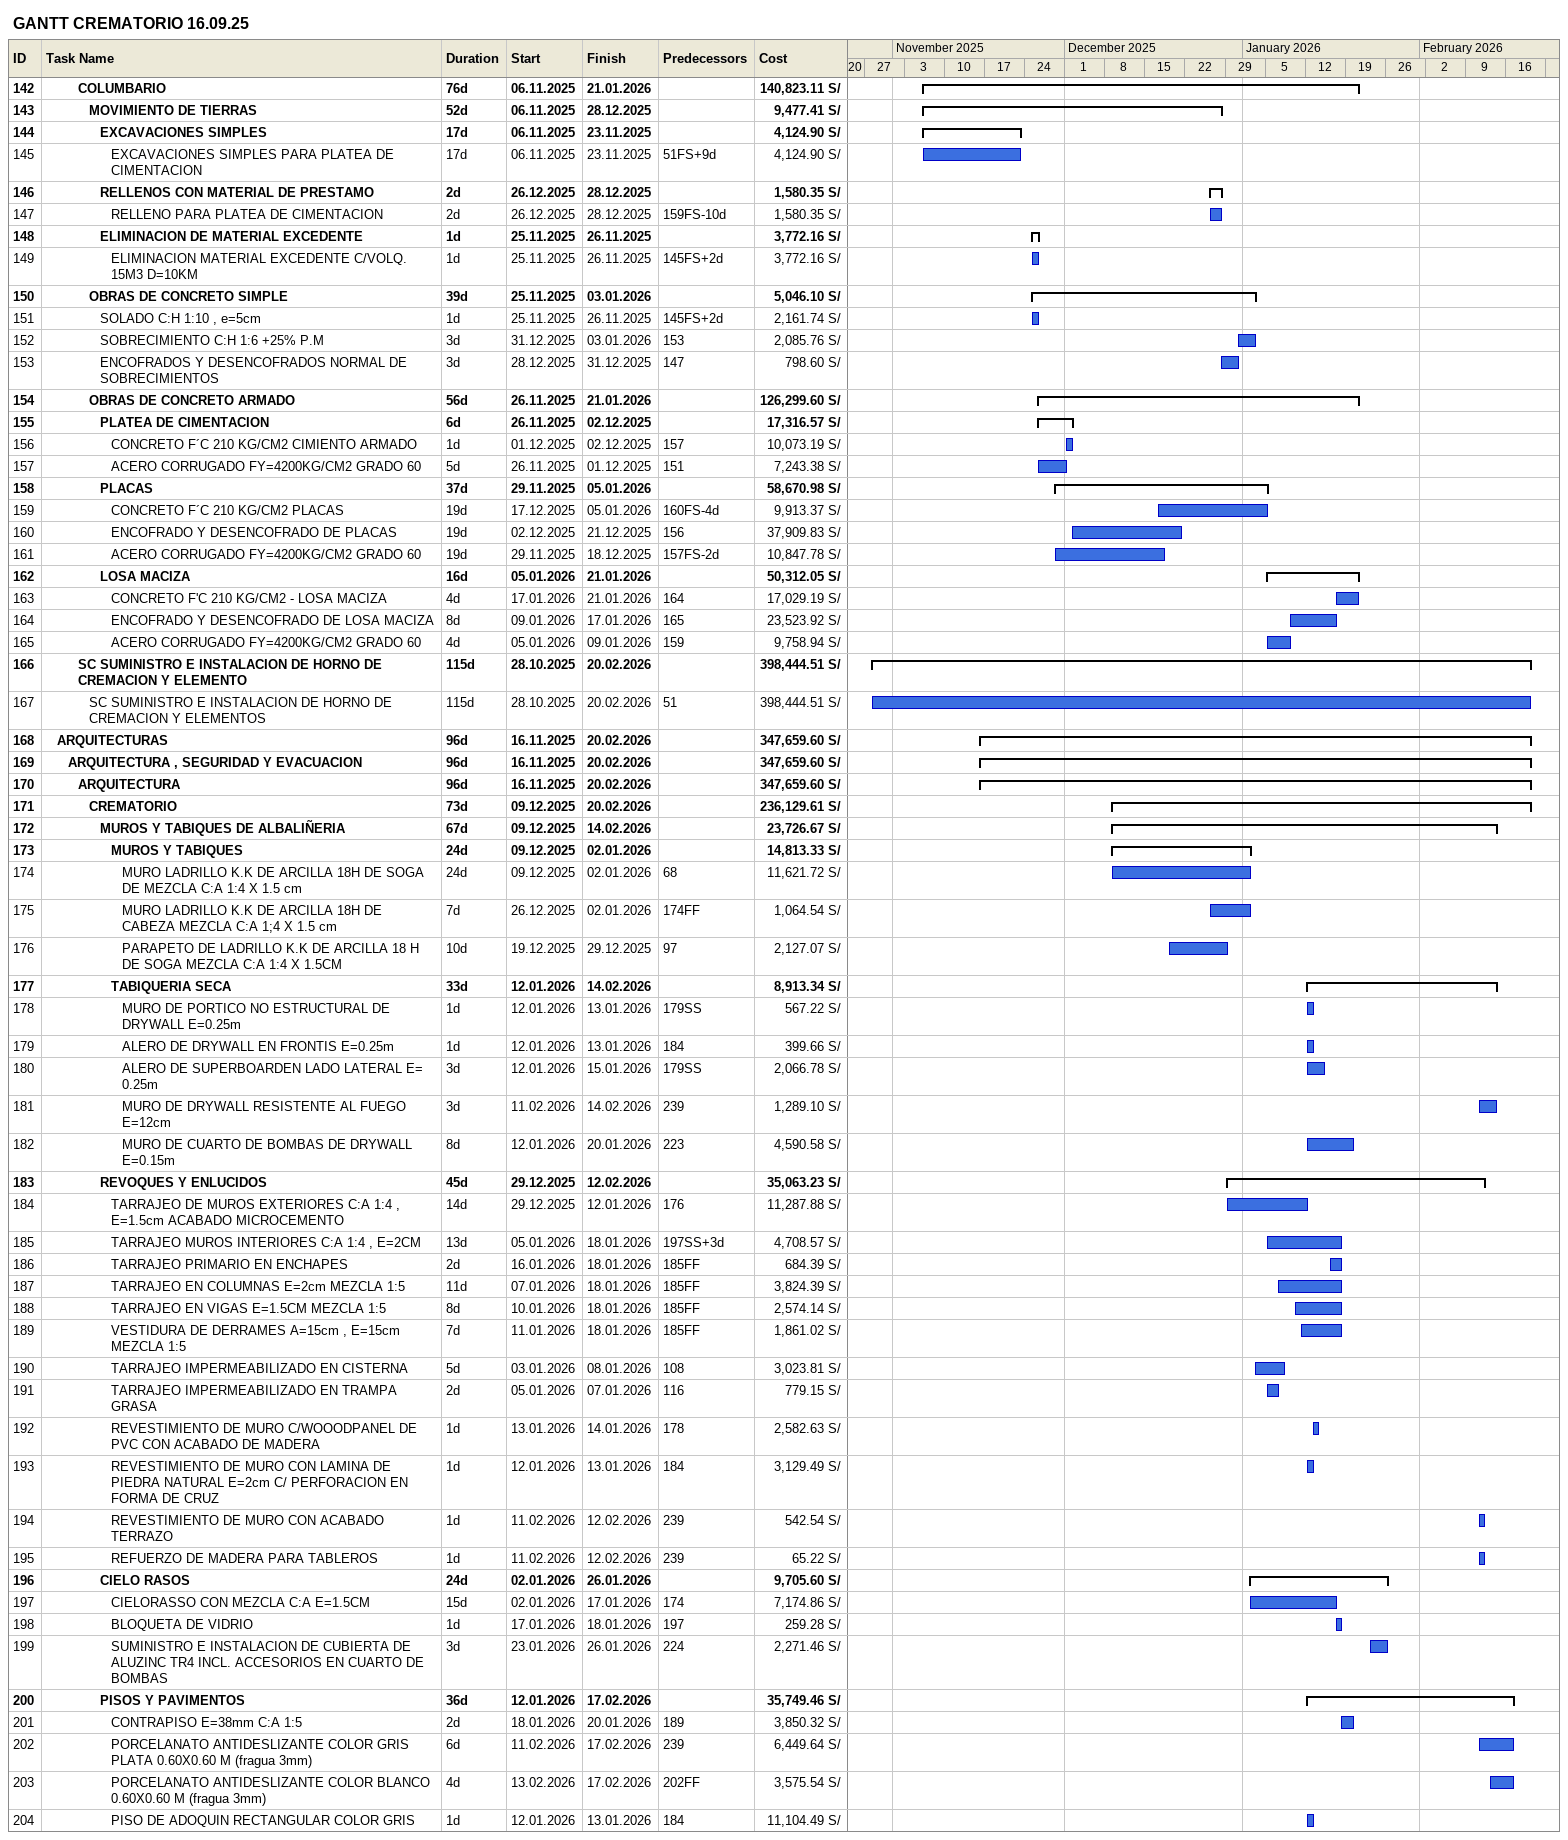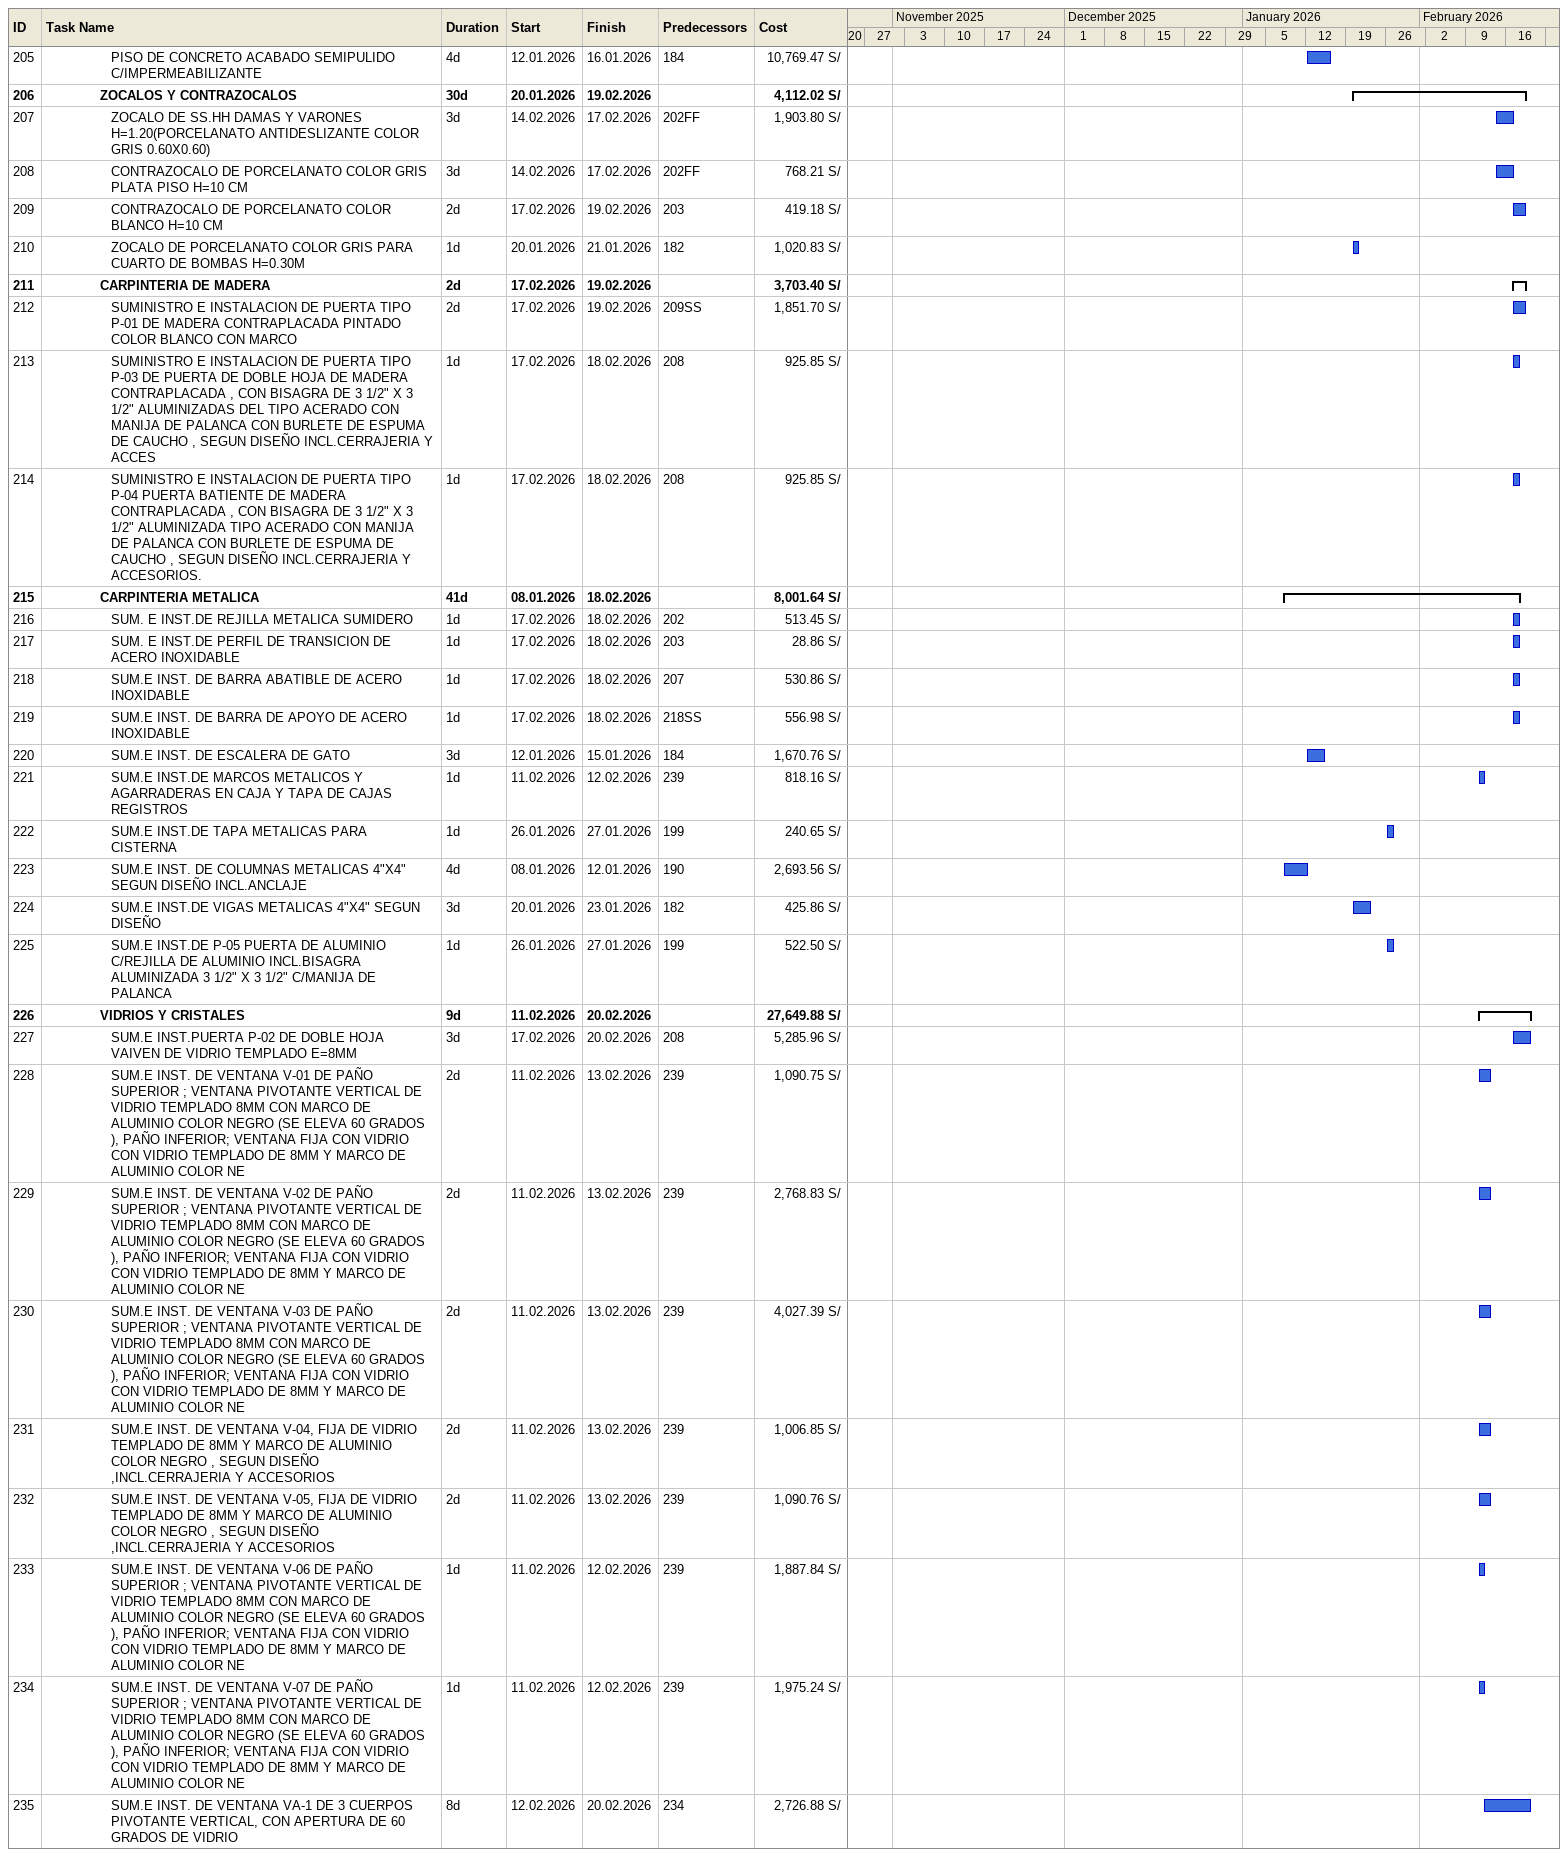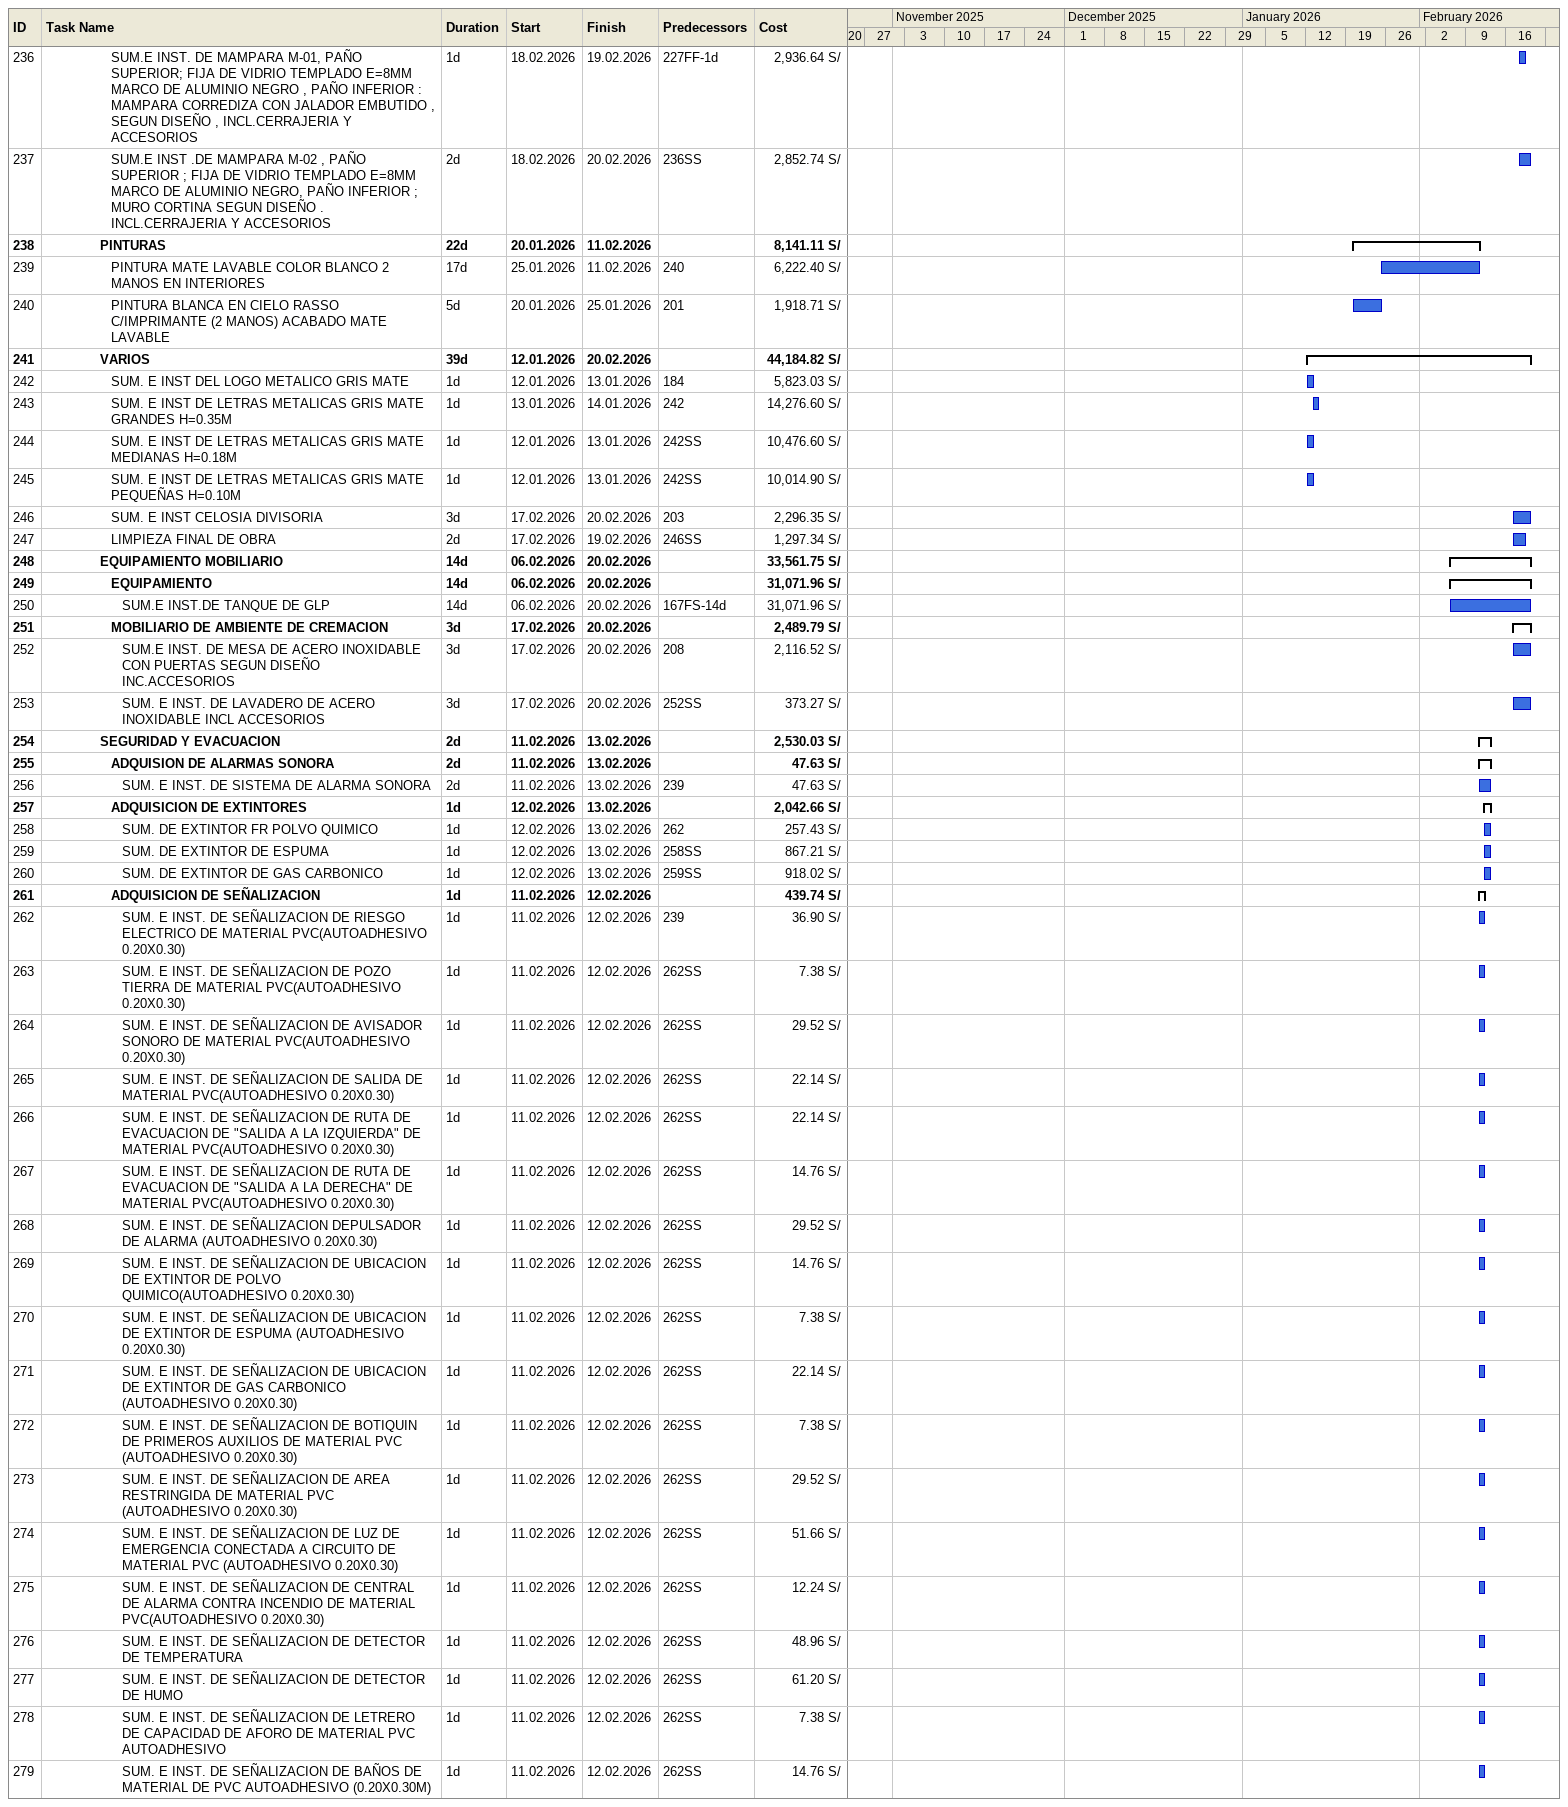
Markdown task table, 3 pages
GANTT CREMATORIO 16.09.25

| ID | Level | Task | Duration | Start | Finish | Predecessors | Cost (S/) |
|---|---|---|---|---|---|---|---|
| 142 | 4 | **COLUMBARIO** | 76d | 2025-11-06 | 2026-01-21 |  | 140823.11 |
| 143 | 5 | **MOVIMIENTO DE TIERRAS** | 52d | 2025-11-06 | 2025-12-28 |  | 9477.41 |
| 144 | 6 | **EXCAVACIONES SIMPLES** | 17d | 2025-11-06 | 2025-11-23 |  | 4124.90 |
| 145 | 7 | EXCAVACIONES SIMPLES PARA PLATEA DE CIMENTACION | 17d | 2025-11-06 | 2025-11-23 | 51FS+9d | 4124.90 |
| 146 | 6 | **RELLENOS CON MATERIAL DE PRESTAMO** | 2d | 2025-12-26 | 2025-12-28 |  | 1580.35 |
| 147 | 7 | RELLENO PARA PLATEA DE CIMENTACION | 2d | 2025-12-26 | 2025-12-28 | 159FS-10d | 1580.35 |
| 148 | 6 | **ELIMINACION DE MATERIAL EXCEDENTE** | 1d | 2025-11-25 | 2025-11-26 |  | 3772.16 |
| 149 | 7 | ELIMINACION MATERIAL EXCEDENTE C/VOLQ. 15M3 D=10KM | 1d | 2025-11-25 | 2025-11-26 | 145FS+2d | 3772.16 |
| 150 | 5 | **OBRAS DE CONCRETO SIMPLE** | 39d | 2025-11-25 | 2026-01-03 |  | 5046.10 |
| 151 | 6 | SOLADO C:H 1:10 , e=5cm | 1d | 2025-11-25 | 2025-11-26 | 145FS+2d | 2161.74 |
| 152 | 6 | SOBRECIMIENTO C:H 1:6 +25% P.M | 3d | 2025-12-31 | 2026-01-03 | 153 | 2085.76 |
| 153 | 6 | ENCOFRADOS Y DESENCOFRADOS NORMAL DE SOBRECIMIENTOS | 3d | 2025-12-28 | 2025-12-31 | 147 | 798.60 |
| 154 | 5 | **OBRAS DE CONCRETO ARMADO** | 56d | 2025-11-26 | 2026-01-21 |  | 126299.60 |
| 155 | 6 | **PLATEA DE CIMENTACION** | 6d | 2025-11-26 | 2025-12-02 |  | 17316.57 |
| 156 | 7 | CONCRETO F´C 210 KG/CM2 CIMIENTO ARMADO | 1d | 2025-12-01 | 2025-12-02 | 157 | 10073.19 |
| 157 | 7 | ACERO CORRUGADO FY=4200KG/CM2 GRADO 60 | 5d | 2025-11-26 | 2025-12-01 | 151 | 7243.38 |
| 158 | 6 | **PLACAS** | 37d | 2025-11-29 | 2026-01-05 |  | 58670.98 |
| 159 | 7 | CONCRETO F´C 210 KG/CM2 PLACAS | 19d | 2025-12-17 | 2026-01-05 | 160FS-4d | 9913.37 |
| 160 | 7 | ENCOFRADO Y DESENCOFRADO DE PLACAS | 19d | 2025-12-02 | 2025-12-21 | 156 | 37909.83 |
| 161 | 7 | ACERO CORRUGADO FY=4200KG/CM2 GRADO 60 | 19d | 2025-11-29 | 2025-12-18 | 157FS-2d | 10847.78 |
| 162 | 6 | **LOSA MACIZA** | 16d | 2026-01-05 | 2026-01-21 |  | 50312.05 |
| 163 | 7 | CONCRETO F'C 210 KG/CM2 - LOSA MACIZA | 4d | 2026-01-17 | 2026-01-21 | 164 | 17029.19 |
| 164 | 7 | ENCOFRADO Y DESENCOFRADO DE LOSA MACIZA | 8d | 2026-01-09 | 2026-01-17 | 165 | 23523.92 |
| 165 | 7 | ACERO CORRUGADO FY=4200KG/CM2 GRADO 60 | 4d | 2026-01-05 | 2026-01-09 | 159 | 9758.94 |
| 166 | 4 | **SC SUMINISTRO E INSTALACION DE HORNO DE CREMACION Y ELEMENTO** | 115d | 2025-10-28 | 2026-02-20 |  | 398444.51 |
| 167 | 5 | SC SUMINISTRO E INSTALACION DE HORNO DE CREMACION Y ELEMENTOS | 115d | 2025-10-28 | 2026-02-20 | 51 | 398444.51 |
| 168 | 2 | **ARQUITECTURAS** | 96d | 2025-11-16 | 2026-02-20 |  | 347659.60 |
| 169 | 3 | **ARQUITECTURA , SEGURIDAD Y EVACUACION** | 96d | 2025-11-16 | 2026-02-20 |  | 347659.60 |
| 170 | 4 | **ARQUITECTURA** | 96d | 2025-11-16 | 2026-02-20 |  | 347659.60 |
| 171 | 5 | **CREMATORIO** | 73d | 2025-12-09 | 2026-02-20 |  | 236129.61 |
| 172 | 6 | **MUROS Y TABIQUES DE ALBALIÑERIA** | 67d | 2025-12-09 | 2026-02-14 |  | 23726.67 |
| 173 | 7 | **MUROS Y TABIQUES** | 24d | 2025-12-09 | 2026-01-02 |  | 14813.33 |
| 174 | 8 | MURO LADRILLO K.K DE ARCILLA 18H DE SOGA DE MEZCLA C:A 1:4 X 1.5 cm | 24d | 2025-12-09 | 2026-01-02 | 68 | 11621.72 |
| 175 | 8 | MURO LADRILLO K.K DE ARCILLA 18H DE CABEZA MEZCLA C:A 1;4 X 1.5 cm | 7d | 2025-12-26 | 2026-01-02 | 174FF | 1064.54 |
| 176 | 8 | PARAPETO DE LADRILLO K.K DE ARCILLA 18 H DE SOGA MEZCLA C:A 1:4 X 1.5CM | 10d | 2025-12-19 | 2025-12-29 | 97 | 2127.07 |
| 177 | 7 | **TABIQUERIA SECA** | 33d | 2026-01-12 | 2026-02-14 |  | 8913.34 |
| 178 | 8 | MURO DE PORTICO NO ESTRUCTURAL DE DRYWALL E=0.25m | 1d | 2026-01-12 | 2026-01-13 | 179SS | 567.22 |
| 179 | 8 | ALERO DE DRYWALL EN FRONTIS E=0.25m | 1d | 2026-01-12 | 2026-01-13 | 184 | 399.66 |
| 180 | 8 | ALERO DE SUPERBOARDEN LADO LATERAL E= 0.25m | 3d | 2026-01-12 | 2026-01-15 | 179SS | 2066.78 |
| 181 | 8 | MURO DE DRYWALL RESISTENTE AL FUEGO E=12cm | 3d | 2026-02-11 | 2026-02-14 | 239 | 1289.10 |
| 182 | 8 | MURO DE CUARTO DE BOMBAS DE DRYWALL E=0.15m | 8d | 2026-01-12 | 2026-01-20 | 223 | 4590.58 |
| 183 | 6 | **REVOQUES Y ENLUCIDOS** | 45d | 2025-12-29 | 2026-02-12 |  | 35063.23 |
| 184 | 7 | TARRAJEO DE MUROS EXTERIORES C:A 1:4 , E=1.5cm ACABADO MICROCEMENTO | 14d | 2025-12-29 | 2026-01-12 | 176 | 11287.88 |
| 185 | 7 | TARRAJEO MUROS INTERIORES C:A 1:4 , E=2CM | 13d | 2026-01-05 | 2026-01-18 | 197SS+3d | 4708.57 |
| 186 | 7 | TARRAJEO PRIMARIO EN ENCHAPES | 2d | 2026-01-16 | 2026-01-18 | 185FF | 684.39 |
| 187 | 7 | TARRAJEO EN COLUMNAS E=2cm MEZCLA 1:5 | 11d | 2026-01-07 | 2026-01-18 | 185FF | 3824.39 |
| 188 | 7 | TARRAJEO EN VIGAS E=1.5CM MEZCLA 1:5 | 8d | 2026-01-10 | 2026-01-18 | 185FF | 2574.14 |
| 189 | 7 | VESTIDURA DE DERRAMES A=15cm , E=15cm MEZCLA 1:5 | 7d | 2026-01-11 | 2026-01-18 | 185FF | 1861.02 |
| 190 | 7 | TARRAJEO IMPERMEABILIZADO EN CISTERNA | 5d | 2026-01-03 | 2026-01-08 | 108 | 3023.81 |
| 191 | 7 | TARRAJEO IMPERMEABILIZADO EN TRAMPA GRASA | 2d | 2026-01-05 | 2026-01-07 | 116 | 779.15 |
| 192 | 7 | REVESTIMIENTO DE MURO C/WOOODPANEL DE PVC CON ACABADO DE MADERA | 1d | 2026-01-13 | 2026-01-14 | 178 | 2582.63 |
| 193 | 7 | REVESTIMIENTO DE MURO CON LAMINA DE PIEDRA NATURAL E=2cm C/ PERFORACION EN FORMA DE CRUZ | 1d | 2026-01-12 | 2026-01-13 | 184 | 3129.49 |
| 194 | 7 | REVESTIMIENTO DE MURO CON ACABADO TERRAZO | 1d | 2026-02-11 | 2026-02-12 | 239 | 542.54 |
| 195 | 7 | REFUERZO DE MADERA PARA TABLEROS | 1d | 2026-02-11 | 2026-02-12 | 239 | 65.22 |
| 196 | 6 | **CIELO RASOS** | 24d | 2026-01-02 | 2026-01-26 |  | 9705.60 |
| 197 | 7 | CIELORASSO CON MEZCLA C:A E=1.5CM | 15d | 2026-01-02 | 2026-01-17 | 174 | 7174.86 |
| 198 | 7 | BLOQUETA DE VIDRIO | 1d | 2026-01-17 | 2026-01-18 | 197 | 259.28 |
| 199 | 7 | SUMINISTRO E INSTALACION DE CUBIERTA DE ALUZINC TR4 INCL. ACCESORIOS EN CUARTO DE BOMBAS | 3d | 2026-01-23 | 2026-01-26 | 224 | 2271.46 |
| 200 | 6 | **PISOS Y PAVIMENTOS** | 36d | 2026-01-12 | 2026-02-17 |  | 35749.46 |
| 201 | 7 | CONTRAPISO E=38mm C:A 1:5 | 2d | 2026-01-18 | 2026-01-20 | 189 | 3850.32 |
| 202 | 7 | PORCELANATO ANTIDESLIZANTE COLOR GRIS PLATA 0.60X0.60 M (fragua 3mm) | 6d | 2026-02-11 | 2026-02-17 | 239 | 6449.64 |
| 203 | 7 | PORCELANATO ANTIDESLIZANTE COLOR BLANCO 0.60X0.60 M (fragua 3mm) | 4d | 2026-02-13 | 2026-02-17 | 202FF | 3575.54 |
| 204 | 7 | PISO DE ADOQUIN RECTANGULAR COLOR GRIS | 1d | 2026-01-12 | 2026-01-13 | 184 | 11104.49 |
| 205 | 7 | PISO DE CONCRETO ACABADO SEMIPULIDO C/IMPERMEABILIZANTE | 4d | 2026-01-12 | 2026-01-16 | 184 | 10769.47 |
| 206 | 6 | **ZOCALOS Y CONTRAZOCALOS** | 30d | 2026-01-20 | 2026-02-19 |  | 4112.02 |
| 207 | 7 | ZOCALO DE SS.HH DAMAS Y VARONES H=1.20(PORCELANATO ANTIDESLIZANTE COLOR GRIS 0.60X0.60) | 3d | 2026-02-14 | 2026-02-17 | 202FF | 1903.80 |
| 208 | 7 | CONTRAZOCALO DE PORCELANATO COLOR GRIS PLATA PISO H=10 CM | 3d | 2026-02-14 | 2026-02-17 | 202FF | 768.21 |
| 209 | 7 | CONTRAZOCALO DE PORCELANATO COLOR BLANCO H=10 CM | 2d | 2026-02-17 | 2026-02-19 | 203 | 419.18 |
| 210 | 7 | ZOCALO DE PORCELANATO COLOR GRIS PARA CUARTO DE BOMBAS H=0.30M | 1d | 2026-01-20 | 2026-01-21 | 182 | 1020.83 |
| 211 | 6 | **CARPINTERIA DE MADERA** | 2d | 2026-02-17 | 2026-02-19 |  | 3703.40 |
| 212 | 7 | SUMINISTRO E INSTALACION DE PUERTA TIPO P-01 DE MADERA CONTRAPLACADA PINTADO COLOR BLANCO CON MARCO | 2d | 2026-02-17 | 2026-02-19 | 209SS | 1851.70 |
| 213 | 7 | SUMINISTRO E INSTALACION DE PUERTA TIPO P-03 DE PUERTA DE DOBLE HOJA DE MADERA CONTRAPLACADA , CON BISAGRA DE 3 1/2" X 3 1/2" ALUMINIZADAS DEL TIPO ACERADO CON MANIJA DE PALANCA CON BURLETE DE ESPUMA DE CAUCHO , SEGUN DISEÑO INCL.CERRAJERIA Y ACCES | 1d | 2026-02-17 | 2026-02-18 | 208 | 925.85 |
| 214 | 7 | SUMINISTRO E INSTALACION DE PUERTA TIPO P-04 PUERTA BATIENTE DE MADERA CONTRAPLACADA , CON BISAGRA DE 3 1/2" X 3 1/2" ALUMINIZADA TIPO ACERADO CON MANIJA DE PALANCA CON BURLETE DE ESPUMA DE CAUCHO , SEGUN DISEÑO INCL.CERRAJERIA Y ACCESORIOS. | 1d | 2026-02-17 | 2026-02-18 | 208 | 925.85 |
| 215 | 6 | **CARPINTERIA METALICA** | 41d | 2026-01-08 | 2026-02-18 |  | 8001.64 |
| 216 | 7 | SUM. E INST.DE REJILLA METALICA SUMIDERO | 1d | 2026-02-17 | 2026-02-18 | 202 | 513.45 |
| 217 | 7 | SUM. E INST.DE PERFIL DE TRANSICION DE ACERO INOXIDABLE | 1d | 2026-02-17 | 2026-02-18 | 203 | 28.86 |
| 218 | 7 | SUM.E INST. DE BARRA ABATIBLE DE ACERO INOXIDABLE | 1d | 2026-02-17 | 2026-02-18 | 207 | 530.86 |
| 219 | 7 | SUM.E INST. DE BARRA DE APOYO DE ACERO INOXIDABLE | 1d | 2026-02-17 | 2026-02-18 | 218SS | 556.98 |
| 220 | 7 | SUM.E INST. DE ESCALERA DE GATO | 3d | 2026-01-12 | 2026-01-15 | 184 | 1670.76 |
| 221 | 7 | SUM.E INST.DE MARCOS METALICOS Y AGARRADERAS EN CAJA Y TAPA DE CAJAS REGISTROS | 1d | 2026-02-11 | 2026-02-12 | 239 | 818.16 |
| 222 | 7 | SUM.E INST.DE TAPA METALICAS PARA CISTERNA | 1d | 2026-01-26 | 2026-01-27 | 199 | 240.65 |
| 223 | 7 | SUM.E INST. DE COLUMNAS METALICAS 4"X4" SEGUN DISEÑO INCL.ANCLAJE | 4d | 2026-01-08 | 2026-01-12 | 190 | 2693.56 |
| 224 | 7 | SUM.E INST.DE VIGAS METALICAS 4"X4" SEGUN DISEÑO | 3d | 2026-01-20 | 2026-01-23 | 182 | 425.86 |
| 225 | 7 | SUM.E INST.DE P-05 PUERTA DE ALUMINIO C/REJILLA DE ALUMINIO INCL.BISAGRA ALUMINIZADA 3 1/2" X 3 1/2" C/MANIJA DE PALANCA | 1d | 2026-01-26 | 2026-01-27 | 199 | 522.50 |
| 226 | 6 | **VIDRIOS Y CRISTALES** | 9d | 2026-02-11 | 2026-02-20 |  | 27649.88 |
| 227 | 7 | SUM.E INST.PUERTA P-02 DE DOBLE HOJA VAIVEN DE VIDRIO TEMPLADO E=8MM | 3d | 2026-02-17 | 2026-02-20 | 208 | 5285.96 |
| 228 | 7 | SUM.E INST. DE VENTANA V-01 DE PAÑO SUPERIOR ; VENTANA PIVOTANTE VERTICAL DE VIDRIO TEMPLADO 8MM CON MARCO DE ALUMINIO COLOR NEGRO (SE ELEVA 60 GRADOS ), PAÑO INFERIOR; VENTANA FIJA CON VIDRIO CON VIDRIO TEMPLADO DE 8MM Y MARCO DE ALUMINIO COLOR NE | 2d | 2026-02-11 | 2026-02-13 | 239 | 1090.75 |
| 229 | 7 | SUM.E INST. DE VENTANA V-02 DE PAÑO SUPERIOR ; VENTANA PIVOTANTE VERTICAL DE VIDRIO TEMPLADO 8MM CON MARCO DE ALUMINIO COLOR NEGRO (SE ELEVA 60 GRADOS ), PAÑO INFERIOR; VENTANA FIJA CON VIDRIO CON VIDRIO TEMPLADO DE 8MM Y MARCO DE ALUMINIO COLOR NE | 2d | 2026-02-11 | 2026-02-13 | 239 | 2768.83 |
| 230 | 7 | SUM.E INST. DE VENTANA V-03 DE PAÑO SUPERIOR ; VENTANA PIVOTANTE VERTICAL DE VIDRIO TEMPLADO 8MM CON MARCO DE ALUMINIO COLOR NEGRO (SE ELEVA 60 GRADOS ), PAÑO INFERIOR; VENTANA FIJA CON VIDRIO CON VIDRIO TEMPLADO DE 8MM Y MARCO DE ALUMINIO COLOR NE | 2d | 2026-02-11 | 2026-02-13 | 239 | 4027.39 |
| 231 | 7 | SUM.E INST. DE VENTANA V-04, FIJA DE VIDRIO TEMPLADO DE 8MM Y MARCO DE ALUMINIO COLOR NEGRO , SEGUN DISEÑO ,INCL.CERRAJERIA Y ACCESORIOS | 2d | 2026-02-11 | 2026-02-13 | 239 | 1006.85 |
| 232 | 7 | SUM.E INST. DE VENTANA V-05, FIJA DE VIDRIO TEMPLADO DE 8MM Y MARCO DE ALUMINIO COLOR NEGRO , SEGUN DISEÑO ,INCL.CERRAJERIA Y ACCESORIOS | 2d | 2026-02-11 | 2026-02-13 | 239 | 1090.76 |
| 233 | 7 | SUM.E INST. DE VENTANA V-06 DE PAÑO SUPERIOR ; VENTANA PIVOTANTE VERTICAL DE VIDRIO TEMPLADO 8MM CON MARCO DE ALUMINIO COLOR NEGRO (SE ELEVA 60 GRADOS ), PAÑO INFERIOR; VENTANA FIJA CON VIDRIO CON VIDRIO TEMPLADO DE 8MM Y MARCO DE ALUMINIO COLOR NE | 1d | 2026-02-11 | 2026-02-12 | 239 | 1887.84 |
| 234 | 7 | SUM.E INST. DE VENTANA V-07 DE PAÑO SUPERIOR ; VENTANA PIVOTANTE VERTICAL DE VIDRIO TEMPLADO 8MM CON MARCO DE ALUMINIO COLOR NEGRO (SE ELEVA 60 GRADOS ), PAÑO INFERIOR; VENTANA FIJA CON VIDRIO CON VIDRIO TEMPLADO DE 8MM Y MARCO DE ALUMINIO COLOR NE | 1d | 2026-02-11 | 2026-02-12 | 239 | 1975.24 |
| 235 | 7 | SUM.E INST. DE VENTANA VA-1 DE 3 CUERPOS PIVOTANTE VERTICAL, CON APERTURA DE 60 GRADOS DE VIDRIO | 8d | 2026-02-12 | 2026-02-20 | 234 | 2726.88 |
| 236 | 7 | SUM.E INST. DE MAMPARA M-01, PAÑO SUPERIOR; FIJA DE VIDRIO TEMPLADO E=8MM MARCO DE ALUMINIO NEGRO , PAÑO INFERIOR : MAMPARA CORREDIZA CON JALADOR EMBUTIDO , SEGUN DISEÑO , INCL.CERRAJERIA Y ACCESORIOS | 1d | 2026-02-18 | 2026-02-19 | 227FF-1d | 2936.64 |
| 237 | 7 | SUM.E INST .DE MAMPARA M-02 , PAÑO SUPERIOR ; FIJA DE VIDRIO TEMPLADO E=8MM MARCO DE ALUMINIO NEGRO, PAÑO INFERIOR ; MURO CORTINA SEGUN DISEÑO . INCL.CERRAJERIA Y ACCESORIOS | 2d | 2026-02-18 | 2026-02-20 | 236SS | 2852.74 |
| 238 | 6 | **PINTURAS** | 22d | 2026-01-20 | 2026-02-11 |  | 8141.11 |
| 239 | 7 | PINTURA MATE LAVABLE COLOR BLANCO 2 MANOS EN INTERIORES | 17d | 2026-01-25 | 2026-02-11 | 240 | 6222.40 |
| 240 | 7 | PINTURA BLANCA EN CIELO RASSO C/IMPRIMANTE (2 MANOS) ACABADO MATE LAVABLE | 5d | 2026-01-20 | 2026-01-25 | 201 | 1918.71 |
| 241 | 6 | **VARIOS** | 39d | 2026-01-12 | 2026-02-20 |  | 44184.82 |
| 242 | 7 | SUM. E INST DEL LOGO METALICO GRIS MATE | 1d | 2026-01-12 | 2026-01-13 | 184 | 5823.03 |
| 243 | 7 | SUM. E INST DE LETRAS METALICAS GRIS MATE GRANDES H=0.35M | 1d | 2026-01-13 | 2026-01-14 | 242 | 14276.60 |
| 244 | 7 | SUM. E INST DE LETRAS METALICAS GRIS MATE MEDIANAS H=0.18M | 1d | 2026-01-12 | 2026-01-13 | 242SS | 10476.60 |
| 245 | 7 | SUM. E INST DE LETRAS METALICAS GRIS MATE PEQUEÑAS H=0.10M | 1d | 2026-01-12 | 2026-01-13 | 242SS | 10014.90 |
| 246 | 7 | SUM. E INST CELOSIA DIVISORIA | 3d | 2026-02-17 | 2026-02-20 | 203 | 2296.35 |
| 247 | 7 | LIMPIEZA FINAL DE OBRA | 2d | 2026-02-17 | 2026-02-19 | 246SS | 1297.34 |
| 248 | 6 | **EQUIPAMIENTO MOBILIARIO** | 14d | 2026-02-06 | 2026-02-20 |  | 33561.75 |
| 249 | 7 | **EQUIPAMIENTO** | 14d | 2026-02-06 | 2026-02-20 |  | 31071.96 |
| 250 | 8 | SUM.E INST.DE TANQUE DE GLP | 14d | 2026-02-06 | 2026-02-20 | 167FS-14d | 31071.96 |
| 251 | 7 | **MOBILIARIO DE AMBIENTE DE CREMACION** | 3d | 2026-02-17 | 2026-02-20 |  | 2489.79 |
| 252 | 8 | SUM.E INST. DE MESA DE ACERO INOXIDABLE CON PUERTAS SEGUN DISEÑO INC.ACCESORIOS | 3d | 2026-02-17 | 2026-02-20 | 208 | 2116.52 |
| 253 | 8 | SUM. E INST. DE LAVADERO DE ACERO INOXIDABLE INCL ACCESORIOS | 3d | 2026-02-17 | 2026-02-20 | 252SS | 373.27 |
| 254 | 6 | **SEGURIDAD Y EVACUACION** | 2d | 2026-02-11 | 2026-02-13 |  | 2530.03 |
| 255 | 7 | **ADQUISION DE ALARMAS SONORA** | 2d | 2026-02-11 | 2026-02-13 |  | 47.63 |
| 256 | 8 | SUM. E INST. DE SISTEMA DE ALARMA SONORA | 2d | 2026-02-11 | 2026-02-13 | 239 | 47.63 |
| 257 | 7 | **ADQUISICION DE EXTINTORES** | 1d | 2026-02-12 | 2026-02-13 |  | 2042.66 |
| 258 | 8 | SUM. DE EXTINTOR FR POLVO QUIMICO | 1d | 2026-02-12 | 2026-02-13 | 262 | 257.43 |
| 259 | 8 | SUM. DE EXTINTOR DE ESPUMA | 1d | 2026-02-12 | 2026-02-13 | 258SS | 867.21 |
| 260 | 8 | SUM. DE EXTINTOR DE GAS CARBONICO | 1d | 2026-02-12 | 2026-02-13 | 259SS | 918.02 |
| 261 | 7 | **ADQUISICION DE SEÑALIZACION** | 1d | 2026-02-11 | 2026-02-12 |  | 439.74 |
| 262 | 8 | SUM. E INST. DE SEÑALIZACION DE RIESGO ELECTRICO DE MATERIAL PVC(AUTOADHESIVO 0.20X0.30) | 1d | 2026-02-11 | 2026-02-12 | 239 | 36.90 |
| 263 | 8 | SUM. E INST. DE SEÑALIZACION DE POZO TIERRA DE MATERIAL PVC(AUTOADHESIVO 0.20X0.30) | 1d | 2026-02-11 | 2026-02-12 | 262SS | 7.38 |
| 264 | 8 | SUM. E INST. DE SEÑALIZACION DE AVISADOR SONORO DE MATERIAL PVC(AUTOADHESIVO 0.20X0.30) | 1d | 2026-02-11 | 2026-02-12 | 262SS | 29.52 |
| 265 | 8 | SUM. E INST. DE SEÑALIZACION DE SALIDA DE MATERIAL PVC(AUTOADHESIVO 0.20X0.30) | 1d | 2026-02-11 | 2026-02-12 | 262SS | 22.14 |
| 266 | 8 | SUM. E INST. DE SEÑALIZACION DE RUTA DE EVACUACION DE "SALIDA A LA IZQUIERDA" DE MATERIAL PVC(AUTOADHESIVO 0.20X0.30) | 1d | 2026-02-11 | 2026-02-12 | 262SS | 22.14 |
| 267 | 8 | SUM. E INST. DE SEÑALIZACION DE RUTA DE EVACUACION DE "SALIDA A LA DERECHA" DE MATERIAL PVC(AUTOADHESIVO 0.20X0.30) | 1d | 2026-02-11 | 2026-02-12 | 262SS | 14.76 |
| 268 | 8 | SUM. E INST. DE SEÑALIZACION DEPULSADOR DE ALARMA (AUTOADHESIVO 0.20X0.30) | 1d | 2026-02-11 | 2026-02-12 | 262SS | 29.52 |
| 269 | 8 | SUM. E INST. DE SEÑALIZACION DE UBICACION DE EXTINTOR DE POLVO QUIMICO(AUTOADHESIVO 0.20X0.30) | 1d | 2026-02-11 | 2026-02-12 | 262SS | 14.76 |
| 270 | 8 | SUM. E INST. DE SEÑALIZACION DE UBICACION DE EXTINTOR DE ESPUMA (AUTOADHESIVO 0.20X0.30) | 1d | 2026-02-11 | 2026-02-12 | 262SS | 7.38 |
| 271 | 8 | SUM. E INST. DE SEÑALIZACION DE UBICACION DE EXTINTOR DE GAS CARBONICO (AUTOADHESIVO 0.20X0.30) | 1d | 2026-02-11 | 2026-02-12 | 262SS | 22.14 |
| 272 | 8 | SUM. E INST. DE SEÑALIZACION DE BOTIQUIN DE PRIMEROS AUXILIOS DE MATERIAL PVC (AUTOADHESIVO 0.20X0.30) | 1d | 2026-02-11 | 2026-02-12 | 262SS | 7.38 |
| 273 | 8 | SUM. E INST. DE SEÑALIZACION DE AREA RESTRINGIDA DE MATERIAL PVC (AUTOADHESIVO 0.20X0.30) | 1d | 2026-02-11 | 2026-02-12 | 262SS | 29.52 |
| 274 | 8 | SUM. E INST. DE SEÑALIZACION DE LUZ DE EMERGENCIA CONECTADA A CIRCUITO DE MATERIAL PVC (AUTOADHESIVO 0.20X0.30) | 1d | 2026-02-11 | 2026-02-12 | 262SS | 51.66 |
| 275 | 8 | SUM. E INST. DE SEÑALIZACION DE CENTRAL DE ALARMA CONTRA INCENDIO DE MATERIAL PVC(AUTOADHESIVO 0.20X0.30) | 1d | 2026-02-11 | 2026-02-12 | 262SS | 12.24 |
| 276 | 8 | SUM. E INST. DE SEÑALIZACION DE DETECTOR DE TEMPERATURA | 1d | 2026-02-11 | 2026-02-12 | 262SS | 48.96 |
| 277 | 8 | SUM. E INST. DE SEÑALIZACION DE DETECTOR DE HUMO | 1d | 2026-02-11 | 2026-02-12 | 262SS | 61.20 |
| 278 | 8 | SUM. E INST. DE SEÑALIZACION DE LETRERO DE CAPACIDAD DE AFORO DE MATERIAL PVC AUTOADHESIVO | 1d | 2026-02-11 | 2026-02-12 | 262SS | 7.38 |
| 279 | 8 | SUM. E INST. DE SEÑALIZACION DE BAÑOS DE MATERIAL DE PVC AUTOADHESIVO (0.20X0.30M) | 1d | 2026-02-11 | 2026-02-12 | 262SS | 14.76 |
